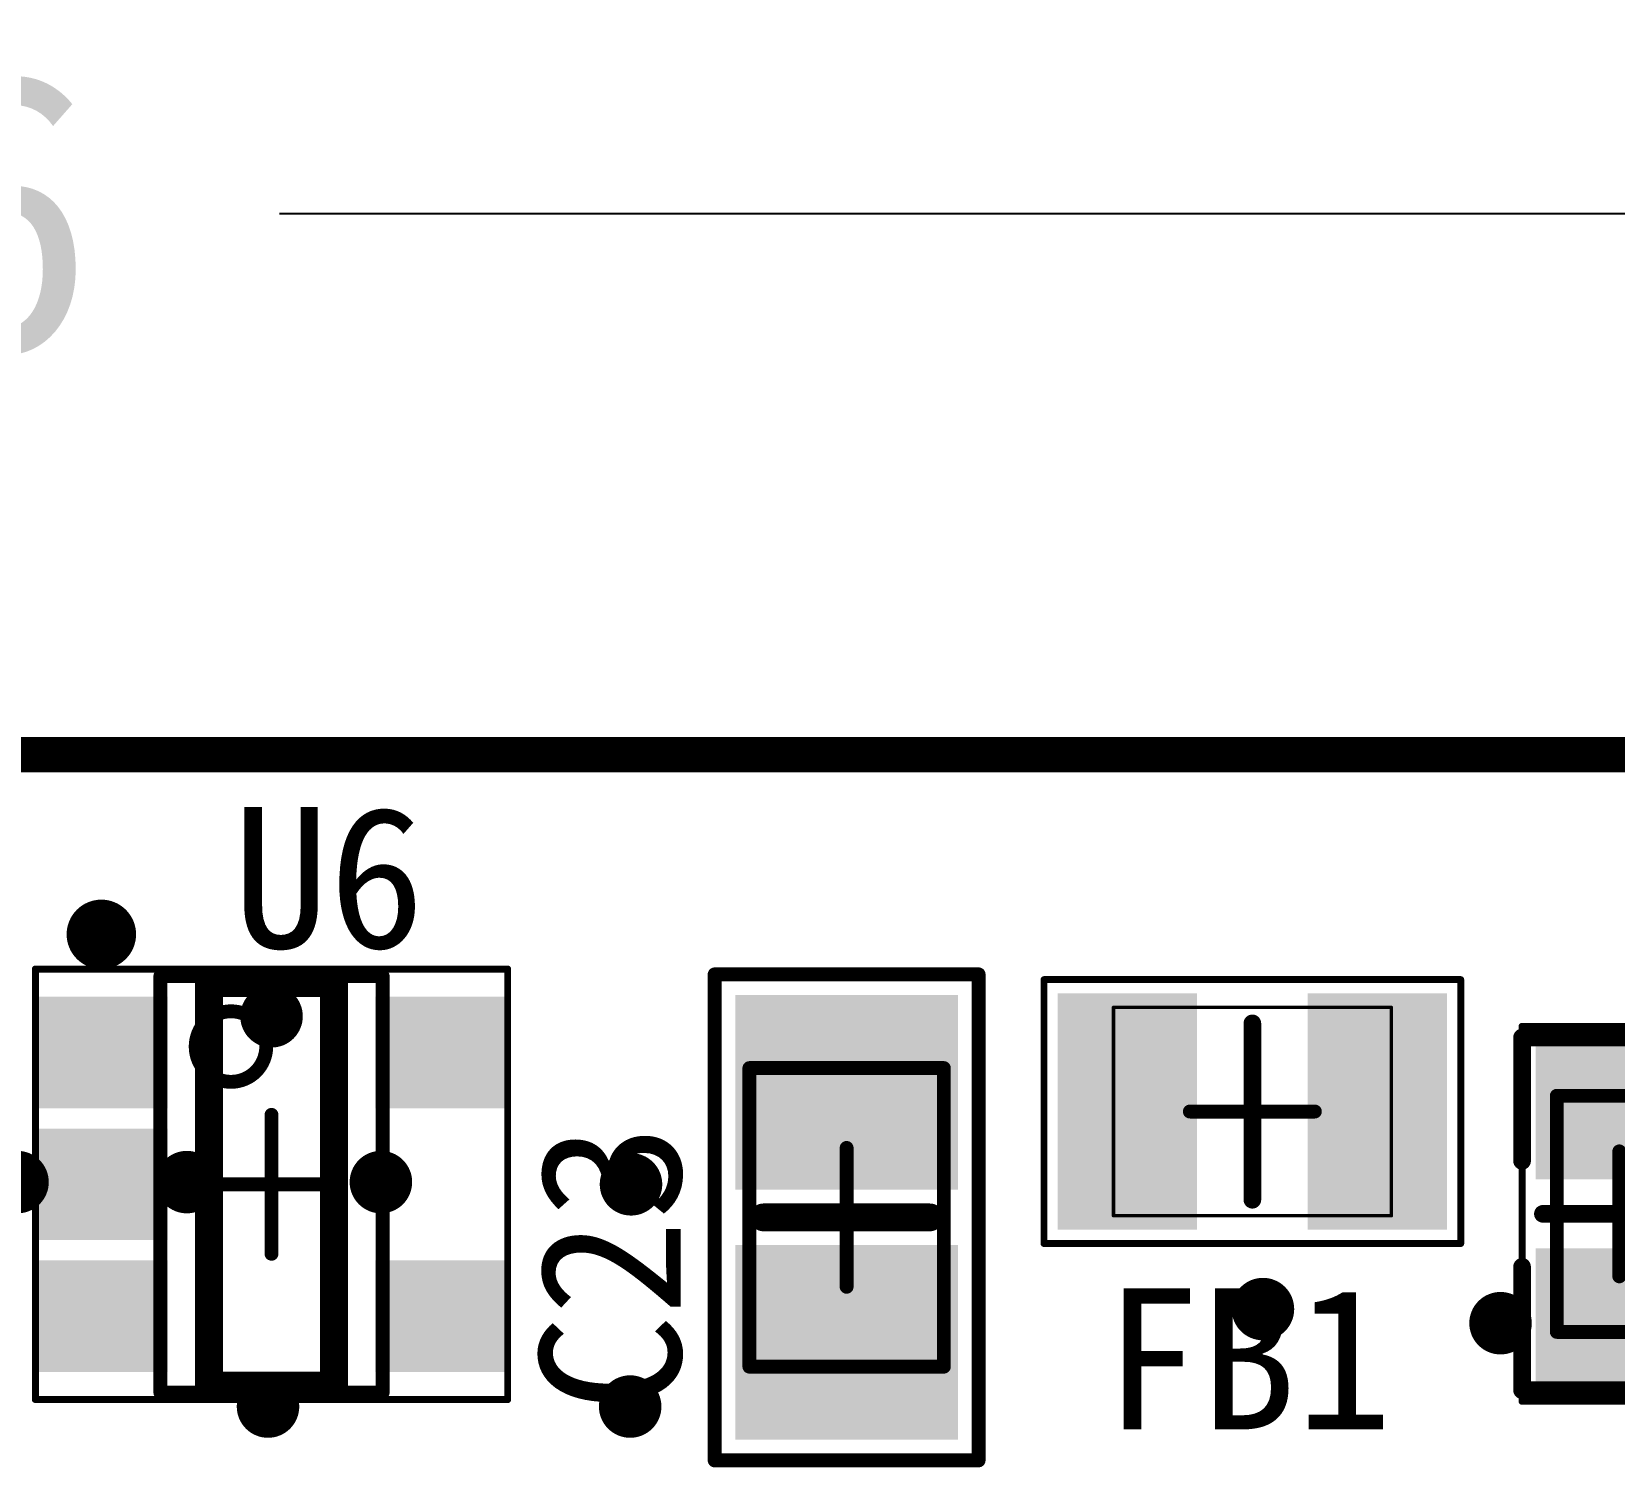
# Model space of a CAD drawing. Extents: x 75 to 173, y 40 to 188.
# Drawn here: x 114.38 to 125.77, y 98.56 to 108.9 of the extents above; entities that cross this region are included whole.
import ezdxf

# ---------------------------------------------------------------- set-up
doc = ezdxf.new("R2010")
doc.units = 0
doc.header["$MEASUREMENT"] = 0
doc.layers.get('0').update_dxf_attribs({"linetype": 'CONTINUOUS'})
doc.layers.get('Defpoints').update_dxf_attribs({"linetype": 'CONTINUOUS'})
for name, color, linetype in [('DRILLDRAWING', 1, 'CONTINUOUS'), ('KEEPOUTLAYER', 6, 'CONTINUOUS'), ('MECHANICAL13', 56, 'CONTINUOUS'), ('MECHANICAL15', 56, 'CONTINUOUS'), ('MULTILAYER', 9, 'CONTINUOUS'), ('TOPOVERLAY', 2, 'CONTINUOUS'), ('TOPPASTE', 8, 'CONTINUOUS'), ('TOPSOLDER', 216, 'CONTINUOUS')]:
    doc.layers.add(name, color=color, linetype=linetype)
doc.dimstyles.get("Standard").update_dxf_attribs({"dimtxt": 0.18, "dimasz": 0.18, "dimexe": 0.18, "dimexo": 0.0625, "dimgap": 0.09, "dimtad": 0, "dimtih": 1, "dimtoh": 1, "dimdec": 4, "dimzin": 0, "dimdsep": 46, "dimtxsty": 'STANDARD', "dimcen": 0.09, "dimadec": 0, "dimazin": 0, "dimtfac": 1, "dimtdec": 4, "dimtofl": 0, "dimtmove": 0, "dimatfit": 0, "dimfxl": 1, "dimtolj": 1, "dimtzin": 0, "dimarcsym": 0})

# ---------------------------------------------------------------- blocks, each defined once
blk = doc.blocks.new('SOT_23_5PIN_41')
at = {"layer": 'MECHANICAL13', "const_width": 0.1}
for points in [[(-0.79992, 1.499918), (0.800082, 1.499918)], [(-0.79992, -1.500104), (-0.79992, 1.499918)], [(0.800082, -1.500104), (0.800082, 1.499918)], [(-0.79992, -1.500104), (0.800082, -1.500104)]]:
    blk.add_lwpolyline(points, dxfattribs=at)
at = {"layer": 'MECHANICAL13'}
for points, const_width in [([(-0.824918, 1.499918, 1), (-0.774921, 1.499918, 1)], 0.05), ([(-0.824918, 1.499918, 1), (-0.774921, 1.499918, 1)], 0.05), ([(0.775084, 1.499918, 1), (0.825081, 1.499918, 1)], 0.05), ([(0.775084, 1.499918, 1), (0.825081, 1.499918, 1)], 0.05), ([(-0.03792, 0.991918, 1), (-0.54592, 0.991918, 1)], 0.1), ([(-0.570918, 0.991918, 1), (-0.520921, 0.991918, 1)], 0.05), ([(-0.062918, 0.991918, 1), (-0.012921, 0.991918, 1)], 0.05), ([(-0.824918, -1.500104, 1), (-0.774921, -1.500104, 1)], 0.05), ([(-0.824918, -1.500104, 1), (-0.774921, -1.500104, 1)], 0.05), ([(0.775084, -1.500104, 1), (0.825081, -1.500104, 1)], 0.05), ([(0.775084, -1.500104, 1), (0.825081, -1.500104, 1)], 0.05)]:
    blk.add_lwpolyline(points, format="xyb", close=True, dxfattribs=dict(at, const_width=const_width))
at = {"layer": 'MECHANICAL15'}
for points, const_width in [([(-1.699999, -1.549999), (-1.699999, 1.549999)], 0.05), ([(-1.699999, 1.549999), (1.700002, 1.549999)], 0.05), ([(1.700002, -1.549999), (1.700002, 1.549999)], 0.05), ([(0, -0.499999), (0, 0.500002)], 0.1), ([(-0.499999, 0), (0.500002, 0)], 0.1), ([(-1.699999, -1.549999), (1.700002, -1.549999)], 0.05)]:
    blk.add_lwpolyline(points, dxfattribs=dict(at, const_width=const_width))
for points, const_width in [([(-1.712498, 1.549999, 1), (-1.6875, 1.549999, 1)], 0.024999), ([(-1.712498, 1.549999, 1), (-1.6875, 1.549999, 1)], 0.024999), ([(1.687502, 1.549999, 1), (1.712501, 1.549999, 1)], 0.024999), ([(1.687502, 1.549999, 1), (1.712501, 1.549999, 1)], 0.024999), ([(-0.024999, 0.500002, 1), (0.024999, 0.500002, 1)], 0.05), ([(-0.524998, 0, 1), (-0.475, 0, 1)], 0.05), ([(0.475003, 0, 1), (0.525, 0, 1)], 0.05), ([(-0.024999, -0.499999, 1), (0.024999, -0.499999, 1)], 0.05), ([(-1.712498, -1.549999, 1), (-1.6875, -1.549999, 1)], 0.024999), ([(-1.712498, -1.549999, 1), (-1.6875, -1.549999, 1)], 0.024999), ([(1.687502, -1.549999, 1), (1.712501, -1.549999, 1)], 0.024999), ([(1.687502, -1.549999, 1), (1.712501, -1.549999, 1)], 0.024999)]:
    blk.add_lwpolyline(points, format="xyb", close=True, dxfattribs=dict(at, const_width=const_width))
at = {"layer": 'TOPOVERLAY'}
for points, const_width in [([(-1.099998, 1.800001, 1), (-1.35, 1.800001, 1)], 0.249999), ([(-1.412499, 1.800001, 1), (-1.287501, 1.800001, 1)], 0.124998), ([(-1.162497, 1.800001, 1), (-1.037499, 1.800001, 1)], 0.124998), ([(-0.499999, 1.45, 1), (-0.399999, 1.45, 1)], 0.1), ([(-0.499999, 1.45, 1), (-0.399999, 1.45, 1)], 0.1), ([(0.400002, 1.45, 1), (0.500002, 1.45, 1)], 0.1), ([(0.400002, 1.45, 1), (0.500002, 1.45, 1)], 0.1), ([(-0.499999, -1.45, 1), (-0.399999, -1.45, 1)], 0.1), ([(-0.499999, -1.45, 1), (-0.399999, -1.45, 1)], 0.1), ([(0.400002, -1.45, 1), (0.500002, -1.45, 1)], 0.1), ([(0.400002, -1.45, 1), (0.500002, -1.45, 1)], 0.1)]:
    blk.add_lwpolyline(points, format="xyb", close=True, dxfattribs=dict(at, const_width=const_width))
at = {"layer": 'TOPOVERLAY', "const_width": 0.2}
for points in [[(-0.449999, 1.45), (0.450002, 1.45)], [(-0.449999, -1.45), (-0.449999, 1.45)], [(0.450002, -1.45), (0.450002, 1.45)], [(-0.449999, -1.45), (0.450002, -1.45)]]:
    blk.add_lwpolyline(points, dxfattribs=at)
at = {"layer": 'TOPPASTE'}
for points in [[(-0.849998, 0.650001), (-0.849998, 1.25), (-1.599999, 0.650001), (-1.599999, 1.25)], [(1.600002, 0.650001), (1.600002, 1.25), (0.850001, 0.650001), (0.850001, 1.25)], [(-0.849998, -0.299999), (-0.849998, 0.299999), (-1.599999, -0.299999), (-1.599999, 0.299999)], [(-0.849998, -1.249997), (-0.849998, -0.649999), (-1.599999, -1.249997), (-1.599999, -0.649999)], [(1.600002, -1.249997), (1.600002, -0.649999), (0.850001, -1.249997), (0.850001, -0.649999)]]:
    blk.add_solid(points, dxfattribs=at)
at = {"layer": 'TOPSOLDER'}
for points in [[(-0.748398, 0.548401), (-0.748398, 1.3516), (-1.701599, 0.548401), (-1.701599, 1.3516)], [(1.701602, 0.548401), (1.701602, 1.3516), (0.748401, 0.548401), (0.748401, 1.3516)], [(-0.748398, -0.401599), (-0.748398, 0.401599), (-1.701599, -0.401599), (-1.701599, 0.401599)], [(-0.748398, -1.351598), (-0.748398, -0.548399), (-1.701599, -1.351598), (-1.701599, -0.548399)], [(1.701602, -1.351598), (1.701602, -0.548399), (0.748401, -1.351598), (0.748401, -0.548399)]]:
    blk.add_solid(points, dxfattribs=at)
blk = doc.blocks.new('FB_85')
at = {"layer": 'MECHANICAL13', "const_width": 0.0254}
for points in [[(-0.999785, -0.749889), (-0.999785, 0.750133)], [(-0.999785, 0.750133), (1.000191, 0.750133)], [(1.000191, -0.749889), (1.000191, 0.750133)], [(-0.999785, -0.749889), (1.000191, -0.749889)]]:
    blk.add_lwpolyline(points, dxfattribs=at)
at = {"layer": 'MECHANICAL13', "const_width": 0.0127}
for points in [[(-1.006135, 0.750133, 1), (-0.993435, 0.750133, 1)], [(-1.006135, 0.750133, 1), (-0.993435, 0.750133, 1)], [(0.993841, 0.750133, 1), (1.006541, 0.750133, 1)], [(0.993841, 0.750133, 1), (1.006541, 0.750133, 1)], [(-1.006135, -0.749889, 1), (-0.993435, -0.749889, 1)], [(-1.006135, -0.749889, 1), (-0.993435, -0.749889, 1)], [(0.993841, -0.749889, 1), (1.006541, -0.749889, 1)], [(0.993841, -0.749889, 1), (1.006541, -0.749889, 1)]]:
    blk.add_lwpolyline(points, format="xyb", close=True, dxfattribs=at)
at = {"layer": 'MECHANICAL15'}
for points, const_width in [([(-1.5, -0.950001), (-1.5, 0.950001)], 0.05), ([(-1.5, 0.950001), (1.5, 0.950001)], 0.05), ([(1.5, -0.950001), (1.5, 0.950001)], 0.05), ([(0, -0.450002), (0, 0.449999)], 0.1), ([(-0.450002, 0), (0.449999, 0)], 0.1), ([(-1.5, -0.950001), (1.5, -0.950001)], 0.05)]:
    blk.add_lwpolyline(points, dxfattribs=dict(at, const_width=const_width))
for points, const_width in [([(-1.512499, 0.950001, 1), (-1.4875, 0.950001, 1)], 0.024999), ([(-1.512499, 0.950001, 1), (-1.4875, 0.950001, 1)], 0.024999), ([(1.4875, 0.950001, 1), (1.512499, 0.950001, 1)], 0.024999), ([(1.4875, 0.950001, 1), (1.512499, 0.950001, 1)], 0.024999), ([(-0.024999, 0.449999, 1), (0.024999, 0.449999, 1)], 0.05), ([(-0.475, 0, 1), (-0.425003, 0, 1)], 0.05), ([(0.425, 0, 1), (0.474998, 0, 1)], 0.05), ([(-0.024999, -0.450002, 1), (0.024999, -0.450002, 1)], 0.05), ([(-1.512499, -0.950001, 1), (-1.4875, -0.950001, 1)], 0.024999), ([(-1.512499, -0.950001, 1), (-1.4875, -0.950001, 1)], 0.024999), ([(1.4875, -0.950001, 1), (1.512499, -0.950001, 1)], 0.024999), ([(1.4875, -0.950001, 1), (1.512499, -0.950001, 1)], 0.024999)]:
    blk.add_lwpolyline(points, format="xyb", close=True, dxfattribs=dict(at, const_width=const_width))
at = {"layer": 'TOPOVERLAY', "const_width": 0.127}
blk.add_lwpolyline([(0, -0.635), (0, 0.635)], dxfattribs=at)
at = {"layer": 'TOPOVERLAY', "const_width": 0.0635}
for points in [[(-0.03175, 0.635, 1), (0.03175, 0.635, 1)], [(-0.03175, -0.635, 1), (0.03175, -0.635, 1)]]:
    blk.add_lwpolyline(points, format="xyb", close=True, dxfattribs=at)
at = {"layer": 'TOPPASTE'}
for points in [[(-0.500002, -0.749999), (-0.500002, 0.749999), (-1.3, -0.749999), (-1.3, 0.749999)], [(1.3, -0.749999), (1.3, 0.749999), (0.500002, -0.749999), (0.500002, 0.749999)]]:
    blk.add_solid(points, dxfattribs=at)
at = {"layer": 'TOPSOLDER'}
for points in [[(-0.398402, -0.851598), (-0.398402, 0.851598), (-1.4016, -0.851598), (-1.4016, 0.851598)], [(1.4016, -0.851598), (1.4016, 0.851598), (0.398402, -0.851598), (0.398402, 0.851598)]]:
    blk.add_solid(points, dxfattribs=at)
blk = doc.blocks.new('C0805_110')
at = {"layer": 'MECHANICAL13', "const_width": 0.1}
for points in [[(1.075002, 0.700004), (-1.074999, 0.700004)], [(-1.074999, -0.699996), (-1.074999, 0.700004)], [(1.075002, -0.699996), (1.075002, 0.700004)], [(1.075002, -0.699996), (-1.074999, -0.699996)]]:
    blk.add_lwpolyline(points, dxfattribs=at)
at = {"layer": 'MECHANICAL13', "const_width": 0.05}
for points in [[(-1.099998, 0.700004, 1), (-1.05, 0.700004, 1)], [(-1.099998, 0.700004, 1), (-1.05, 0.700004, 1)], [(1.050003, 0.700004, 1), (1.1, 0.700004, 1)], [(1.050003, 0.700004, 1), (1.1, 0.700004, 1)], [(-1.099998, -0.699996, 1), (-1.05, -0.699996, 1)], [(-1.099998, -0.699996, 1), (-1.05, -0.699996, 1)], [(1.050003, -0.699996, 1), (1.1, -0.699996, 1)], [(1.050003, -0.699996, 1), (1.1, -0.699996, 1)]]:
    blk.add_lwpolyline(points, format="xyb", close=True, dxfattribs=at)
at = {"layer": 'MECHANICAL15', "const_width": 0.1}
for points in [[(1.750002, 0.950003), (-1.749999, 0.950003)], [(-1.749999, -0.949996), (-1.749999, 0.950003)], [(1.750002, -0.949996), (1.750002, 0.950003)], [(0.000003, -0.499996), (0.000003, 0.500004)], [(0.500002, 0.000003), (-0.499999, 0.000003)], [(1.750002, -0.949996), (-1.749999, -0.949996)]]:
    blk.add_lwpolyline(points, dxfattribs=at)
at = {"layer": 'MECHANICAL15', "const_width": 0.05}
for points in [[(-1.774998, 0.950003, 1), (-1.725, 0.950003, 1)], [(-1.774998, 0.950003, 1), (-1.725, 0.950003, 1)], [(1.725003, 0.950003, 1), (1.775, 0.950003, 1)], [(1.725003, 0.950003, 1), (1.775, 0.950003, 1)], [(-0.024996, 0.500004, 1), (0.025001, 0.500004, 1)], [(-0.524998, 0.000003, 1), (-0.475, 0.000003, 1)], [(0.475003, 0.000003, 1), (0.525, 0.000003, 1)], [(-0.024996, -0.499996, 1), (0.025001, -0.499996, 1)], [(-1.774998, -0.949996, 1), (-1.725, -0.949996, 1)], [(-1.774998, -0.949996, 1), (-1.725, -0.949996, 1)], [(1.725003, -0.949996, 1), (1.775, -0.949996, 1)], [(1.725003, -0.949996, 1), (1.775, -0.949996, 1)]]:
    blk.add_lwpolyline(points, format="xyb", close=True, dxfattribs=at)
at = {"layer": 'TOPOVERLAY', "const_width": 0.2}
blk.add_lwpolyline([(0, -0.599999), (0, 0.599999)], dxfattribs=at)
at = {"layer": 'TOPOVERLAY', "const_width": 0.1}
for points in [[(-0.05, 0.599999, 1), (0.05, 0.599999, 1)], [(-0.05, -0.599999, 1), (0.05, -0.599999, 1)]]:
    blk.add_lwpolyline(points, format="xyb", close=True, dxfattribs=at)
at = {"layer": 'TOPPASTE'}
for points in [[(-0.299999, -0.699996), (-0.299999, 0.700001), (-1.499997, -0.699996), (-1.499997, 0.700001)], [(1.5, -0.699996), (1.5, 0.700001), (0.300002, -0.699996), (0.300002, 0.700001)]]:
    blk.add_solid(points, dxfattribs=at)
at = {"layer": 'TOPSOLDER'}
for points in [[(-0.198399, -0.801596), (-0.198399, 0.801601), (-1.601597, -0.801596), (-1.601597, 0.801601)], [(1.6016, -0.801596), (1.6016, 0.801601), (0.198402, -0.801596), (0.198402, 0.801601)]]:
    blk.add_solid(points, dxfattribs=at)
blk = doc.blocks.new('C0603_121')
at = {"layer": 'MECHANICAL13', "const_width": 0.1}
for points in [[(-0.850001, -0.450002), (-0.850001, 0.449999)], [(0.849998, 0.449999), (-0.850001, 0.449999)], [(0.849998, -0.450002), (0.849998, 0.449999)], [(0.849998, -0.450002), (-0.850001, -0.450002)]]:
    blk.add_lwpolyline(points, dxfattribs=at)
at = {"layer": 'MECHANICAL13', "const_width": 0.05}
for points in [[(-0.875, 0.449999, 1), (-0.825002, 0.449999, 1)], [(-0.875, 0.449999, 1), (-0.825002, 0.449999, 1)], [(0.825, 0.449999, 1), (0.874997, 0.449999, 1)], [(0.825, 0.449999, 1), (0.874997, 0.449999, 1)], [(-0.875, -0.450002, 1), (-0.825002, -0.450002, 1)], [(-0.875, -0.450002, 1), (-0.825002, -0.450002, 1)], [(0.825, -0.450002, 1), (0.874997, -0.450002, 1)], [(0.825, -0.450002, 1), (0.874997, -0.450002, 1)]]:
    blk.add_lwpolyline(points, format="xyb", close=True, dxfattribs=at)
at = {"layer": 'MECHANICAL15'}
for points, const_width in [([(1.35, 0.700001), (-1.35, 0.700001)], 0.05), ([(-1.35, -0.700001), (-1.35, 0.700001)], 0.05), ([(1.35, -0.700001), (1.35, 0.700001)], 0.05), ([(0, -0.450002), (0, 0.449999)], 0.1), ([(0.449999, 0), (-0.450002, 0)], 0.1), ([(1.35, -0.700001), (-1.35, -0.700001)], 0.05)]:
    blk.add_lwpolyline(points, dxfattribs=dict(at, const_width=const_width))
for points, const_width in [([(-1.362499, 0.700001, 1), (-1.3375, 0.700001, 1)], 0.024999), ([(-1.362499, 0.700001, 1), (-1.3375, 0.700001, 1)], 0.024999), ([(1.3375, 0.700001, 1), (1.362499, 0.700001, 1)], 0.024999), ([(1.3375, 0.700001, 1), (1.362499, 0.700001, 1)], 0.024999), ([(-0.024999, 0.449999, 1), (0.024999, 0.449999, 1)], 0.05), ([(-0.475, 0, 1), (-0.425003, 0, 1)], 0.05), ([(0.425, 0, 1), (0.474998, 0, 1)], 0.05), ([(-0.024999, -0.450002, 1), (0.024999, -0.450002, 1)], 0.05), ([(-1.362499, -0.700001, 1), (-1.3375, -0.700001, 1)], 0.024999), ([(-1.362499, -0.700001, 1), (-1.3375, -0.700001, 1)], 0.024999), ([(1.3375, -0.700001, 1), (1.362499, -0.700001, 1)], 0.024999), ([(1.3375, -0.700001, 1), (1.362499, -0.700001, 1)], 0.024999)]:
    blk.add_lwpolyline(points, format="xyb", close=True, dxfattribs=dict(at, const_width=const_width))
at = {"layer": 'TOPOVERLAY', "const_width": 0.127}
for points in [[(-1.27, -0.700001), (-1.27, 0.700001)], [(-0.381, 0.700001), (-1.27, 0.700001)], [(1.27, 0.700001), (0.381, 0.700001)], [(1.27, -0.700001), (1.27, 0.700001)], [(0, -0.549999), (0, 0.549999)], [(-0.381, -0.700001), (-1.27, -0.700001)], [(1.27, -0.700001), (0.381, -0.700001)]]:
    blk.add_lwpolyline(points, dxfattribs=at)
at = {"layer": 'TOPOVERLAY', "const_width": 0.0635}
for points in [[(-1.30175, 0.700001, 1), (-1.23825, 0.700001, 1)], [(-1.30175, 0.700001, 1), (-1.23825, 0.700001, 1)], [(-0.41275, 0.700001, 1), (-0.34925, 0.700001, 1)], [(0.34925, 0.700001, 1), (0.41275, 0.700001, 1)], [(1.23825, 0.700001, 1), (1.30175, 0.700001, 1)], [(1.23825, 0.700001, 1), (1.30175, 0.700001, 1)], [(-0.03175, 0.549999, 1), (0.03175, 0.549999, 1)], [(-0.03175, -0.549999, 1), (0.03175, -0.549999, 1)], [(-1.30175, -0.700001, 1), (-1.23825, -0.700001, 1)], [(-1.30175, -0.700001, 1), (-1.23825, -0.700001, 1)], [(-0.41275, -0.700001, 1), (-0.34925, -0.700001, 1)], [(0.34925, -0.700001, 1), (0.41275, -0.700001, 1)], [(1.23825, -0.700001, 1), (1.30175, -0.700001, 1)], [(1.23825, -0.700001, 1), (1.30175, -0.700001, 1)]]:
    blk.add_lwpolyline(points, format="xyb", close=True, dxfattribs=at)
at = {"layer": 'TOPPASTE'}
for points in [[(-0.350002, -0.499999), (-0.350002, 0.499999), (-1.15, -0.499999), (-1.15, 0.499999)], [(1.149998, -0.499999), (1.149998, 0.499999), (0.349999, -0.499999), (0.349999, 0.499999)]]:
    blk.add_solid(points, dxfattribs=at)
at = {"layer": 'TOPSOLDER'}
for points in [[(-0.248402, -0.601599), (-0.248402, 0.601599), (-1.2516, -0.601599), (-1.2516, 0.601599)], [(1.251598, -0.601599), (1.251598, 0.601599), (0.248399, -0.601599), (0.248399, 0.601599)]]:
    blk.add_solid(points, dxfattribs=at)
blk = doc.blocks.new('*D133')
at = {"color": 0, "linetype": 'Continuous', "lineweight": -2}
for p, q in [((90.401, 101.975), (90.401, 107.763)), ((129.746, 100.683), (129.746, 107.763)), ((90.581, 107.583), (103.983, 107.583)), ((129.566, 107.583), (116.163, 107.583))]:
    blk.add_line(p, q, dxfattribs=at)
at = {"color": 0, "linetype": 'Continuous'}
for points in [[(90.581, 107.613), (90.581, 107.553), (90.401, 107.583)], [(129.566, 107.553), (129.566, 107.613), (129.746, 107.583)]]:
    blk.add_solid(points, dxfattribs=at)
at = {"layer": 'Defpoints', "color": 0, "linetype": 'Continuous'}
for p in [(129.746, 107.583), (90.401, 101.913), (129.746, 100.621)]:
    blk.add_point(p, dxfattribs=at)
at = {"color": 0, "linetype": 'Continuous', "insert": (110.073, 107.583), "char_height": 2, "attachment_point": 5}
blk.add_mtext('\\A1;39.3446', dxfattribs=at)

msp = doc.modelspace()

# ---------------------------------------------------------------- linework, layer by layer
at = {"layer": 'DRILLDRAWING', "const_width": 0.1}
for points in [[(116.05579, 101.8052, 1), (116.15579, 101.8052, 1)], [(115.44619, 100.6114, 1), (115.54619, 100.6114, 1)], [(116.84319, 100.6114, 1), (116.94319, 100.6114, 1)], [(118.64369, 100.5954, 1), (118.74369, 100.5954, 1)], [(123.19319, 99.697, 1), (123.29319, 99.697, 1)], [(124.90363, 99.5954, 1), (125.00363, 99.5954, 1)], [(116.03039, 98.9952, 1), (116.13039, 98.9952, 1)], [(118.63764, 98.9952, 1), (118.73764, 98.9952, 1)]]:
    msp.add_lwpolyline(points, format="xyb", close=True, dxfattribs=at)
at = {"layer": 'KEEPOUTLAYER', "const_width": 0.254}
msp.add_lwpolyline([(86.337, 103.69), (155.47199, 103.69)], dxfattribs=at)
at = {"layer": 'MULTILAYER', "const_width": 0.225}
for points in [[(115.99329, 101.8052, 1), (116.21829, 101.8052, 1)], [(114.16449, 100.6114, 1), (114.38949, 100.6114, 1)], [(115.38369, 100.6114, 1), (115.60869, 100.6114, 1)], [(116.78069, 100.6114, 1), (117.00569, 100.6114, 1)], [(118.58119, 100.5954, 1), (118.80619, 100.5954, 1)], [(123.13069, 99.697, 1), (123.35569, 99.697, 1)], [(124.84113, 99.5954, 1), (125.06613, 99.5954, 1)], [(115.96789, 98.9952, 1), (116.19289, 98.9952, 1)], [(118.57514, 98.9952, 1), (118.80014, 98.9952, 1)]]:
    msp.add_lwpolyline(points, format="xyb", close=True, dxfattribs=at)

# ---------------------------------------------------------------- block references
for name, p in [('SOT_23_5PIN_41', (116.10565, 100.5954)), ('FB_85', (123.16699, 101.1194))]:
    msp.add_blockref(name, p)
at = {"rotation": 270}
for name, p in [('C0805_110', (120.24599, 100.3574)), ('C0603_121', (125.80859, 100.3828))]:
    msp.add_blockref(name, p, dxfattribs=at)

# ---------------------------------------------------------------- texts
at = {"layer": 'TOPOVERLAY'}
for s, p in [('U6', (115.82639, 102.2972)), ('FB1', (122.10019, 98.8312))]:
    msp.add_text(s, height=1.016, dxfattribs=at).set_placement(p)
msp.add_text('C23', height=1.016, rotation=90, dxfattribs=at).set_placement((119.05219, 98.9582))

# ---------------------------------------------------------------- dimensions: what is measured, and where the dimension line sits
at = {"linetype": 'Continuous'}
dim = msp.add_linear_dim(base=(129.74559, 107.58317), p1=(90.40099, 101.91259), p2=(129.74559, 100.6208), dimstyle='STANDARD', override={"dimtxt": 2, "dimtmove": 2, "dimatfit": 3}, dxfattribs=at)
dim.commit()
dim.dimension.update_dxf_attribs({"geometry": '*D133', "text_midpoint": (110.07329, 107.58317)})

doc.saveas('drawing.dxf')
